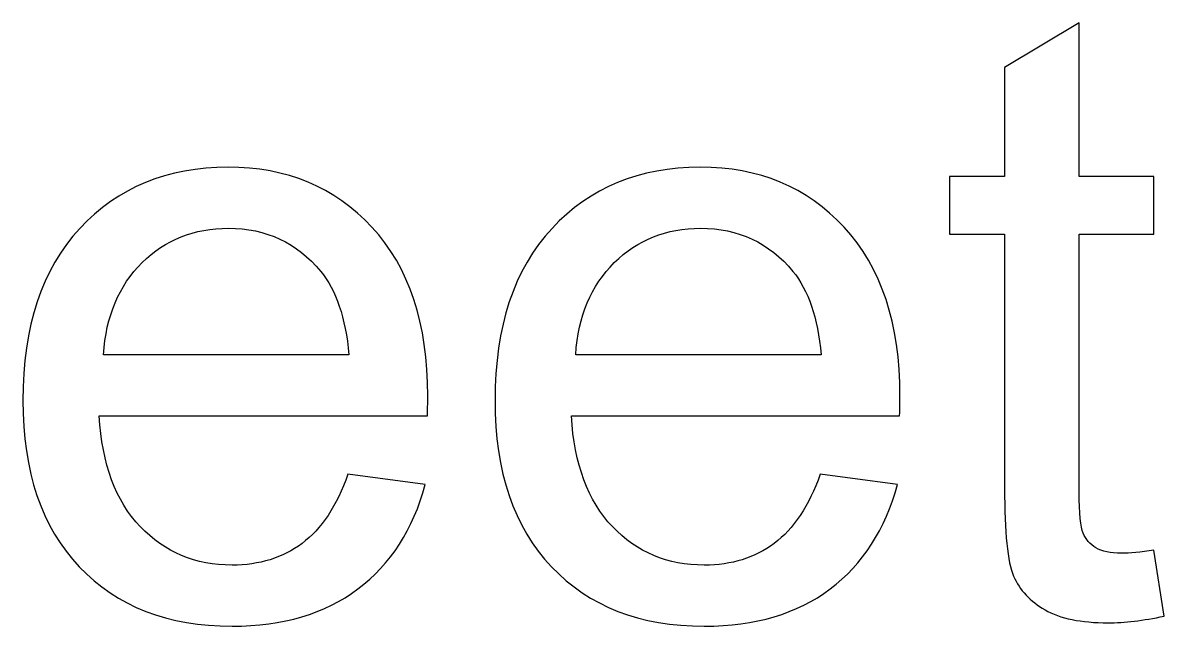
# Model space of a CAD drawing. Header units: millimetres. Extents: x 309 to 2032, y -1240 to 271.
# Drawn here: x 731.41 to 765.56, y -665.67 to -647.6 of the extents above; entities that cross this region are included whole.
import ezdxf

# ---------------------------------------------------------------- set-up
doc = ezdxf.new("R2010")
doc.units = ezdxf.units.MM
doc.header["$MEASUREMENT"] = 0
doc.layers.add('Layer 1', color=7, linetype='Continuous')

msp = doc.modelspace()

# ---------------------------------------------------------------- linework, layer by layer
at = {"layer": 'Layer 1', "color": 250}
for points, knots in [([(765.2508, -663.3935), (765.2508, -663.3935), (765.5556, -665.3662), (765.5556, -665.3662), (764.9291, -665.4975), (764.366, -665.5652), (763.875, -665.5652), (763.0664, -665.5652), (762.4399, -665.4382), (761.9911, -665.18), (761.5466, -664.9217), (761.2334, -664.5873), (761.0513, -664.1682), (760.8693, -663.7491), (760.7804, -662.8686), (760.7804, -661.5266), (760.7804, -661.5266), (760.7804, -653.932), (760.7804, -653.932), (760.7804, -653.932), (759.1294, -653.932), (759.1294, -653.932), (759.1294, -653.932), (759.1294, -652.2048), (759.1294, -652.2048), (759.1294, -652.2048), (760.7804, -652.2048), (760.7804, -652.2048), (760.7804, -652.2048), (760.7804, -648.9451), (760.7804, -648.9451), (760.7804, -648.9451), (763.0156, -647.6032), (763.0156, -647.6032), (763.0156, -647.6032), (763.0156, -652.2048), (763.0156, -652.2048), (763.0156, -652.2048), (765.2508, -652.2048), (765.2508, -652.2048), (765.2508, -652.2048), (765.2508, -653.932), (765.2508, -653.932), (765.2508, -653.932), (763.0156, -653.932), (763.0156, -653.932), (763.0156, -653.932), (763.0156, -661.6536), (763.0156, -661.6536), (763.0156, -662.2928), (763.0537, -662.7035), (763.1341, -662.8855), (763.2103, -663.0675), (763.3373, -663.2115), (763.5151, -663.3215), (763.6929, -663.4274), (763.9469, -663.4824), (764.2771, -663.4824), (764.5227, -663.4824), (764.8486, -663.4528), (765.2508, -663.3935)], [0, 0, 0, 0, 0.05, 0.05, 0.05, 0.1, 0.1, 0.1, 0.15, 0.15, 0.15, 0.2, 0.2, 0.2, 0.25, 0.25, 0.25, 0.3, 0.3, 0.3, 0.35, 0.35, 0.35, 0.4, 0.4, 0.4, 0.45, 0.45, 0.45, 0.5, 0.5, 0.5, 0.55, 0.55, 0.55, 0.6, 0.6, 0.6, 0.65, 0.65, 0.65, 0.7, 0.7, 0.7, 0.75, 0.75, 0.75, 0.8, 0.8, 0.8, 0.85, 0.85, 0.85, 0.9, 0.9, 0.9, 0.95, 0.95, 0.95, 1, 1, 1, 1]), ([(741.1378, -661.1202), (741.1378, -661.1202), (743.4492, -661.425), (743.4492, -661.425), (743.0894, -662.767), (742.4163, -663.8126), (741.4341, -664.5534), (740.452, -665.2943), (739.1989, -665.6668), (737.6707, -665.6668), (735.7488, -665.6668), (734.2248, -665.0741), (733.0987, -663.8888), (731.9726, -662.7077), (731.4096, -661.044), (731.4096, -658.9062), (731.4096, -656.6964), (731.9769, -654.9776), (733.1156, -653.7584), (734.2544, -652.535), (735.7318, -651.9254), (737.5479, -651.9254), (739.3048, -651.9254), (740.7399, -652.5223), (741.8532, -653.7203), (742.9666, -654.9184), (743.5254, -656.6032), (743.5254, -658.7749), (743.5254, -658.9062), (743.5212, -659.1051), (743.5127, -659.3676), (743.5127, -659.3676), (733.6956, -659.3676), (733.6956, -659.3676), (733.7803, -660.8112), (734.1867, -661.9203), (734.9233, -662.6865), (735.6556, -663.4528), (736.5743, -663.838), (737.6707, -663.838), (738.4877, -663.838), (739.1862, -663.6221), (739.762, -663.1903), (740.3419, -662.7585), (740.7991, -662.0685), (741.1378, -661.1202)], [0, 0, 0, 0, 0.0666667, 0.0666667, 0.0666667, 0.1333333, 0.1333333, 0.1333333, 0.2, 0.2, 0.2, 0.2666667, 0.2666667, 0.2666667, 0.3333333, 0.3333333, 0.3333333, 0.4, 0.4, 0.4, 0.4666667, 0.4666667, 0.4666667, 0.5333333, 0.5333333, 0.5333333, 0.6, 0.6, 0.6, 0.6666667, 0.6666667, 0.6666667, 0.7333333, 0.7333333, 0.7333333, 0.8, 0.8, 0.8, 0.8666667, 0.8666667, 0.8666667, 0.9333333, 0.9333333, 0.9333333, 1, 1, 1, 1]), ([(755.2644, -661.1202), (755.2644, -661.1202), (757.5758, -661.425), (757.5758, -661.425), (757.216, -662.767), (756.5429, -663.8126), (755.5607, -664.5534), (754.5786, -665.2943), (753.3255, -665.6668), (751.7973, -665.6668), (749.8754, -665.6668), (748.3514, -665.0741), (747.2253, -663.8888), (746.0992, -662.7077), (745.5362, -661.044), (745.5362, -658.9062), (745.5362, -656.6964), (746.1035, -654.9776), (747.2422, -653.7584), (748.381, -652.535), (749.8584, -651.9254), (751.6745, -651.9254), (753.4314, -651.9254), (754.8665, -652.5223), (755.9798, -653.7203), (757.0932, -654.9184), (757.652, -656.6032), (757.652, -658.7749), (757.652, -658.9062), (757.6478, -659.1051), (757.6393, -659.3676), (757.6393, -659.3676), (747.8222, -659.3676), (747.8222, -659.3676), (747.9069, -660.8112), (748.3133, -661.9203), (749.0499, -662.6865), (749.7822, -663.4528), (750.7009, -663.838), (751.7973, -663.838), (752.6143, -663.838), (753.3128, -663.6221), (753.8886, -663.1903), (754.4685, -662.7585), (754.9257, -662.0685), (755.2644, -661.1202)], [0, 0, 0, 0, 0.0666667, 0.0666667, 0.0666667, 0.1333333, 0.1333333, 0.1333333, 0.2, 0.2, 0.2, 0.2666667, 0.2666667, 0.2666667, 0.3333333, 0.3333333, 0.3333333, 0.4, 0.4, 0.4, 0.4666667, 0.4666667, 0.4666667, 0.5333333, 0.5333333, 0.5333333, 0.6, 0.6, 0.6, 0.6666667, 0.6666667, 0.6666667, 0.7333333, 0.7333333, 0.7333333, 0.8, 0.8, 0.8, 0.8666667, 0.8666667, 0.8666667, 0.9333333, 0.9333333, 0.9333333, 1, 1, 1, 1]), ([(733.8226, -657.5388), (733.8226, -657.5388), (741.1632, -657.5388), (741.1632, -657.5388), (741.0658, -656.4297), (740.7822, -655.5999), (740.3208, -655.0454), (739.6138, -654.186), (738.6909, -653.7542), (737.5606, -653.7542), (736.5362, -653.7542), (735.6768, -654.0971), (734.9783, -654.7829), (734.284, -655.4687), (733.8988, -656.3873), (733.8226, -657.5388)], [0, 0, 0, 0, 0.2, 0.2, 0.2, 0.4, 0.4, 0.4, 0.6, 0.6, 0.6, 0.8, 0.8, 0.8, 1, 1, 1, 1]), ([(747.9492, -657.5388), (747.9492, -657.5388), (755.2898, -657.5388), (755.2898, -657.5388), (755.1924, -656.4297), (754.9088, -655.5999), (754.4474, -655.0454), (753.7404, -654.186), (752.8175, -653.7542), (751.6872, -653.7542), (750.6628, -653.7542), (749.8034, -654.0971), (749.1049, -654.7829), (748.4106, -655.4687), (748.0254, -656.3873), (747.9492, -657.5388)], [0, 0, 0, 0, 0.2, 0.2, 0.2, 0.4, 0.4, 0.4, 0.6, 0.6, 0.6, 0.8, 0.8, 0.8, 1, 1, 1, 1])]:
    msp.add_open_spline(points, degree=3, knots=knots, dxfattribs=at)

doc.saveas('drawing.dxf')
